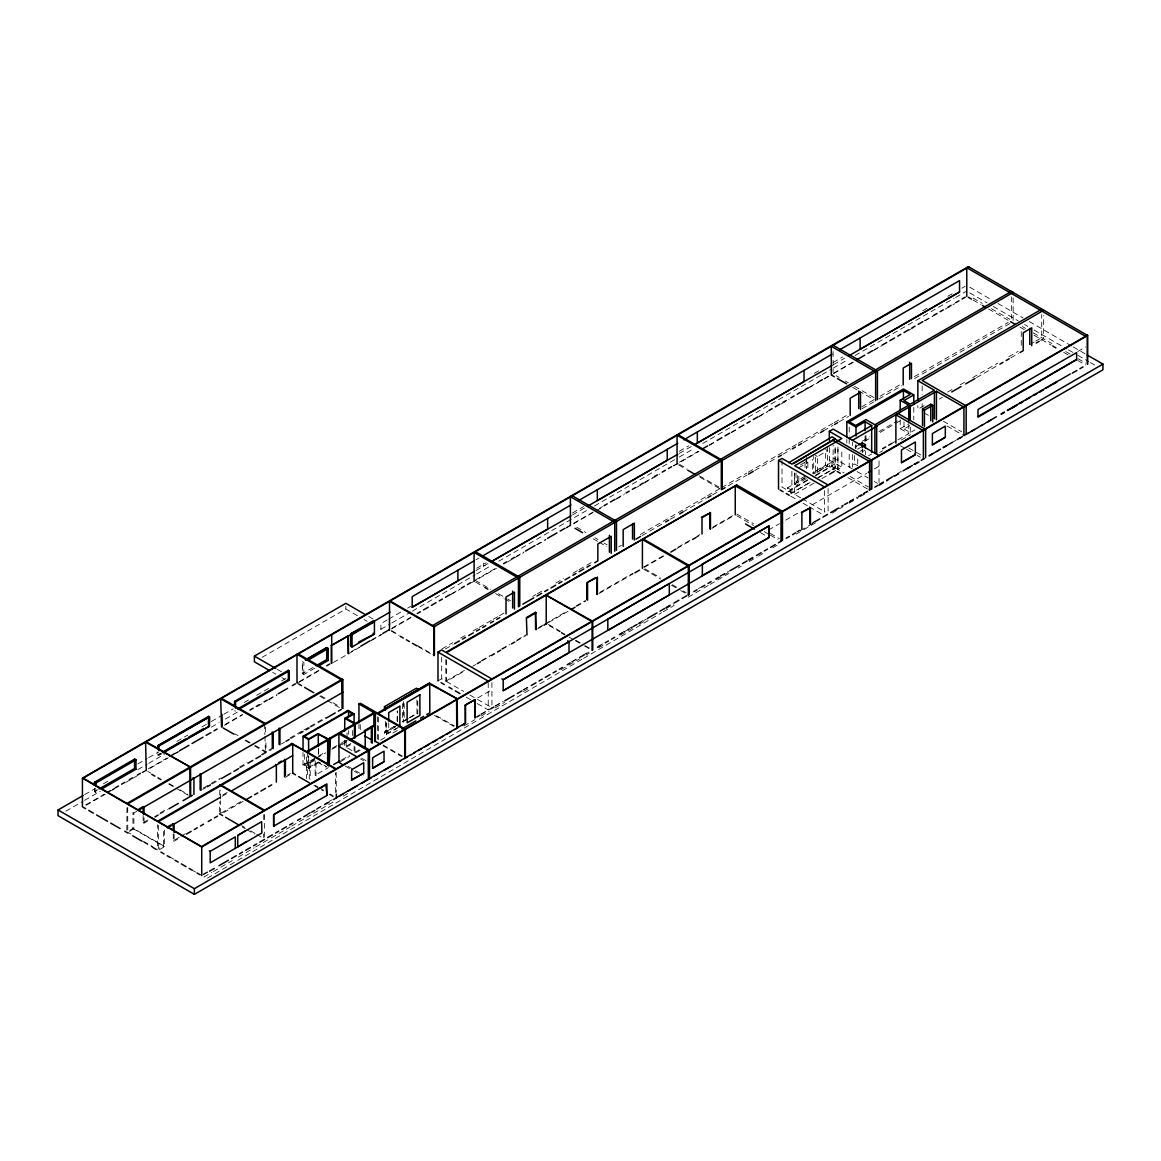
<?xml version="1.0" encoding="UTF-8"?>
<svg xmlns="http://www.w3.org/2000/svg" width="1161" height="1161" viewBox="0 0 1161 1161"><rect width="100%" height="100%" fill="white"/><g stroke="black" fill="none" stroke-linecap="round" stroke-linejoin="round"><path stroke-width="0.75" stroke-dasharray="5 3.75" d="M403.564 701.578L403.535 722.273L402.388 721.605L402.403 702.637M158.404 825.224L158.346 850.287L164.456 846.746L164.499 829.578L163.657 829.099L163.541 846.224M318.39 762.733L308.71 768.292L302.992 764.983L303.021 752.444M304.342 754.273L304.4 765.07L308.71 767.566L308.739 756.812M397.294 721.75L397.338 711.446M800.713 497.851L794.632 494.339L794.704 472.89M837.865 469.378L837.937 446.143L837.966 469.436L841.812 467.215L841.812 449.307M126.825 830.26L126.955 807.026M129.858 830.289L132.891 828.533L132.978 812.468L133.849 812.976L133.921 829.128M220.416 813.28L220.488 800.843M220.503 799.058L220.546 790.177M264.389 837.081L264.519 813.803M347.023 737.845L347.052 730.661M352.363 735.523L352.393 730.138M397.178 721.17L397.222 710.793M157.461 845.832L157.606 824.716M350.912 743.504L345.252 746.697L346.08 747.176L346.152 736.35M219.574 812.076L219.69 801.874M219.763 795.125L219.806 790.191M263.532 837.574L263.576 833.975M263.721 819.622L263.779 814.224M335.34 792.542L335.558 772.791M347.545 748.032L354.932 752.284L355.005 745.086M303.776 674.541L303.935 662.554L302.47 661.712L302.31 673.685L303.776 674.541L315.952 667.502M344.425 745.391L344.498 739.978M354.105 750.978L354.192 745.565M161.814 753.736L158.752 755.506L157.881 754.998L157.954 751.849M94.52 788.464L94.418 791.642L95.768 792.412L98.859 790.641M95.768 792.412L95.87 789.248M800.422 464.98L806.46 461.381M806.344 478.637L798.826 483.049L796.011 481.423L805.052 476.141M827.561 446.448L827.59 466.287L817.402 472.251L815.428 471.119L825.631 465.155L825.631 451.223M581.922 659.303L206.658 878.572L203.988 876.99L211.824 872.433M583.49 658.389L661.668 612.703M663.236 611.789L674.178 605.403M688.255 597.175L702.332 588.946M703.885 588.032L708.587 585.304M710.14 584.389L728.905 573.418M738.294 567.932L741.415 566.104M749.237 561.547L757.059 556.975M758.626 556.061L763.314 553.318M772.689 547.832L778.944 544.19M796.141 534.133L816.473 522.261M832.103 513.118L843.06 506.718M849.315 503.076L858.69 497.59M860.257 496.676L868.08 492.104M879.022 485.704L888.397 480.233M894.652 476.576L900.907 472.919M914.984 464.69L921.239 461.048M213.392 871.534L232.185 860.62M238.44 856.978L254.099 847.878M255.667 846.964L269.758 838.779M271.326 837.879L290.119 826.966M291.687 826.052L312.048 814.224M313.615 813.324L333.962 801.496M343.366 796.04L349.621 792.397M463.936 726.002L474.893 719.646M481.162 716.003L488.999 711.446M495.254 707.818L504.658 702.361M523.437 691.448L529.706 687.805M561.024 669.621L567.294 665.979M568.861 665.064L579.818 658.708M586.087 655.065L589.207 653.251M598.612 647.794L604.866 644.152M620.525 635.052L633.064 627.782M639.319 624.139L647.156 619.597M665.95 608.683L673.772 604.126M716.047 579.571L728.586 572.3M748.932 560.473L755.201 556.83M800.611 530.461L816.27 521.362M835.064 510.448L842.901 505.906M849.155 502.263L856.992 497.721M863.247 494.078L867.949 491.35M878.906 484.979L888.31 479.522M894.565 475.894L900.834 472.251M914.926 464.066L919.628 461.338M807.461 480.509L787.579 492.032L787.564 487.794L804.878 477.751M815.661 475.081L835.035 463.863L831.944 462.078L812.569 473.296L812.569 459.321M805.168 477.926L794.603 484.035L794.603 473.746M790.67 492.409L790.656 489.579L809.478 478.666M815.109 476.083L831.944 466.33L831.944 462.078M790.67 493.817L810.552 482.294M818.2 477.853L835.035 468.101L835.122 446.303L835.136 467.796L817.765 477.824M262.139 657.329L345.833 609.003L358.038 616.056M475.937 559.82L478.942 558.078M84.637 794.632L95.579 788.304M103.402 783.791L109.656 780.177M137.796 763.938L147.186 758.51M148.739 757.611L158.128 752.197M176.893 741.371L187.835 735.044M201.912 726.917L209.735 722.403M211.287 721.503L222.244 715.191M223.797 714.276L233.187 708.863M244.129 702.55L250.384 698.937M256.639 695.323L270.716 687.196M281.659 680.883L286.346 678.169M387.193 619.945L380.91 623.573L380.91 629.262L377.862 627.506M388.761 619.045L401.329 611.789M407.613 608.161L410.747 606.347M476.707 568.266L486.125 562.824M572.489 512.959L583.49 506.617M679.272 451.31L688.691 445.882M814.325 373.349L819.027 370.62M833.163 362.464L842.581 357.022M922.676 310.785L928.96 307.172M947.797 296.287L954.081 292.659M961.932 288.131L965.067 286.317M97.509 789.857L94.418 791.642L94.418 788.522M157.881 754.998L160.944 753.228L157.881 754.998L157.881 751.893M312.962 667.531L302.31 673.685L302.31 661.755M65.872 811.162L83.07 801.221M84.637 800.321L100.267 791.294M137.796 769.627L147.186 764.214M148.739 763.314L164.383 754.287M211.287 727.192L219.11 722.679M225.365 719.065L237.874 711.853M380.91 629.262L390.343 623.82M391.91 622.92L410.747 612.036M412.329 611.136L475.139 574.869M476.707 573.969L490.842 565.799M498.693 561.271L588.192 509.592M594.476 505.964L677.705 457.913M679.272 457.013L693.407 448.857M702.826 443.415L820.609 375.409M822.177 374.51L831.595 369.067M833.163 368.168L847.298 359.997M855.149 355.469L954.081 298.348M955.648 297.448L966.634 291.106M85.566 804.994L104.359 794.139M112.196 789.625L115.316 787.811M141.947 772.442L146.649 769.728M148.216 768.829L167.01 757.973M174.832 753.46L177.967 751.646M224.944 724.522L242.185 714.581M268.801 699.198L276.637 694.684M299.422 681.522L319.144 670.144M351.29 651.64L359.141 647.098M371.694 639.856L381.113 634.414M392.113 628.072L410.95 617.188M451.774 593.619L459.625 589.091M475.328 580.021L495.747 568.237M516.152 556.453L524.003 551.91M536.571 544.669L545.989 539.226M566.408 527.442L593.097 512.03M599.381 508.402L602.515 506.588M616.651 498.432L624.502 493.904M644.906 482.105L652.758 477.577M673.177 465.793L677.893 463.079M679.461 462.165L698.298 451.295M709.284 444.939L715.568 441.311M731.27 432.255L737.554 428.627M759.541 415.928L767.392 411.4M800.364 392.36L803.499 390.546M809.783 386.918L819.202 381.49M823.918 378.762L831.769 374.234M833.337 373.32L853.756 361.535M874.16 349.751L880.444 346.123M924.403 320.741L933.836 315.313M86.407 805.139L105.259 794.255M111.354 790.67L114.678 788.812M125.678 782.456L136.664 776.114M142.571 772.66L168.229 757.843M175.471 753.649L179.2 751.501M224.624 725.32L242.678 714.842M257.611 706.28L262.313 703.566M268.597 699.938L277.044 695.018M298.943 682.363L319.26 670.637M333.338 662.496L360.012 647.098M370.998 640.756L381.969 634.414M391.388 628.986L411.85 617.173M450.787 594.737L460.424 589.12M471.41 582.778L496.516 568.28M507.502 561.939L523.684 552.607M537.311 544.712L545.481 540.025M565.552 528.415L571.836 524.787M573.403 523.887L601.906 507.444M616.027 499.317L623.834 494.789M636.388 487.562L659.854 473.993M673.83 465.895L698.922 451.397M709.327 445.447L716.192 441.427M731.227 432.806L737.467 429.178M758.554 416.973L767.972 411.531M781.266 403.912L789.074 399.384M800.916 392.505L818.795 382.23M824.455 378.921L832.306 374.379M833.874 373.479L853.364 362.261M873.101 350.825L881.446 346.051M909.179 329.985L913.896 327.271M924.882 320.929L932.936 316.329M945.272 309.145L954.777 303.718M133.849 812.976L136.751 811.292M532.725 596.406L535.816 594.621M537.369 593.735L541.998 591.051M555.901 583.025L563.622 578.57M572.895 573.215L577.525 570.544M579.078 569.659L585.26 566.089M586.798 565.189L592.981 561.619M441.964 648.912L452.848 642.628M460.641 638.129L466.867 634.545M473.093 630.945L477.766 628.246M479.319 627.346L491.771 620.163M493.323 619.263L497.996 616.564M499.564 615.664L504.222 612.964M618.697 546.875L621.382 545.336M640.379 534.495L706.062 496.574M707.63 495.674L720.139 488.447M721.707 487.547L746.726 473.107M748.294 472.193L776.433 455.954M778.001 455.039L790.51 447.827M792.078 446.912L796.765 444.213M798.333 443.313L832.742 423.446M834.309 422.546L846.819 415.319M861.752 406.8L873.957 399.761M880.053 396.235L901.4 383.914M914.36 376.614L1008.227 322.424M143.166 815.544L143.166 822.699L147.839 820M160.32 812.802L166.56 809.202M203.291 788.029L209.56 784.401M211.128 783.501L220.546 778.059M239.369 767.203L247.206 762.675M261.327 754.519L272.298 748.177M254.448 745.913L265.419 752.197L266.174 751.762L265.796 739.383M289.931 738.062L302.339 730.908M303.892 730.008L308.55 727.323M310.089 726.423L325.617 717.469M129.335 831.378L133.921 828.736L163.541 845.832L157.432 849.359M445.302 649.057L453.08 644.558M143.166 822.699L144.037 823.207L150.262 819.608M159.623 814.195L167.416 809.696M202.594 789.436L205.729 787.622M211.999 783.994L219.85 779.466M240.24 767.697L246.509 764.069M262.197 755.013L271.601 749.585M281.47 743.954L284.532 742.184M290.685 738.628L298.362 734.202M310.655 727.105L324.47 719.123M642.164 535.54L664.063 522.9M670.318 519.286L676.573 515.673M682.828 512.059L706.28 498.519M712.535 494.905L718.804 491.292M728.179 485.878L746.944 475.038M754.766 470.524L776.665 457.884M782.92 454.27L790.743 449.757M803.252 442.53L818.882 433.503M823.584 430.789L832.959 425.376M839.214 421.762L848.604 416.349M862.013 408.716L877.266 399.906M878.79 399.036L901.676 385.815M914.592 378.544L1010.012 323.455M222.796 794.951L227.454 792.266M222.143 796.315L228.34 792.731M817.402 472.251L817.402 456.505L827.59 450.613L825.631 449.481M798.826 467.752L807.853 462.528L805.052 460.917M437.987 680.897L441.688 678.75L445.809 681.13L464.4 670.39M481.452 660.551L490.74 655.181M501.596 648.926L509.331 644.457M517.08 639.972L526.383 634.617M538.631 627.579L543.319 624.879M544.872 623.979L566.684 611.383M576.03 605.984L585.391 600.585M599.889 592.313L632.687 573.374M643.615 567.061L663.932 555.335M677.98 547.223L690.476 540.01M696.731 536.411L699.851 534.597M712.956 527.05L733.026 515.455M862.159 441.296L869.821 436.87M879.008 431.573L897.395 420.95M924.127 405.639L917.858 409.252L917.858 405.682M947.637 392.07L953.907 388.442M960.162 384.828L966.431 381.2M972.7 377.586L997.778 363.117M1008.749 356.775L1018.139 351.348M1029.792 344.512L1034.262 341.929M1035.743 341.073L1041.707 337.633L1041.707 314.544M446.419 659.898L446.419 681.478L465.01 670.753M472.759 666.269L475.865 664.484M482.062 660.914L489.811 656.429M502.205 649.275L509.955 644.805M516.152 641.22L525.44 635.865M537.688 628.827L542.361 626.127M548.587 622.528L568.846 610.831M576.64 606.332L585.986 600.948M598.931 593.561L633.296 573.723M644.224 567.41L664.948 555.437M677.023 548.471L691.201 540.286M695.831 537.601L698.922 535.816M712.012 528.299L733.636 515.803M864.713 441.296L869.357 438.611M880.198 432.356L894.13 424.316M895.668 423.417L901.865 419.847M173.265 833.845L173.265 840.709L179.462 837.139M181.014 836.239L185.658 833.554M221.287 812.99L241.43 801.351M859.198 444.634L854.583 447.29L857.732 449.118L860.809 447.333M287.478 775.142L290.395 773.458M309.276 762.487L310.147 762.995L310.263 779.278L309.29 778.697L309.276 762.487L315.139 759.105M939.264 399.137L942.384 397.352M976.59 377.601L998.344 365.033M1010.796 357.849L1018.56 353.365M1040.677 340.478L1043.652 338.765L1043.652 315.661M173.265 840.709L174.106 841.203L180.303 837.618M223.681 812.584L243.825 800.945M285.388 777.319L289.786 774.793M310.147 762.995L314.544 760.455M341.653 744.796L347.937 741.168M308.71 767.566L318.491 761.95L326.938 766.826M860.04 451.397L862.971 449.699M900.21 419.789L900.21 428.67L908.802 423.707M862.057 451.919L865.09 450.178M782.021 460.206L782.021 487.069L791.889 492.772L810.16 482.221M903.998 421.878L903.998 428.99L909.6 425.768M794.632 494.339L814.412 482.918M822.032 478.521L828.112 475.009M398.31 727.352L384.552 735.305L384.538 731.909L394.348 726.249M402.388 721.605L408.091 718.311M409.514 717.483L416.654 713.362L417.815 714.03L417.728 700.083M386.192 723.042L386.221 731.575L397.28 725.19M408.44 718.644L404.188 721.097L404.144 702.303M409.862 717.817L415.536 714.537M395.422 726.859L385.612 732.518L385.583 720.488M315.139 760.905L315.139 775.258L328.345 767.639M341.552 760.02L349.374 755.492M354.932 752.284L359.634 749.571M857.732 465.75L854.583 463.936L849.199 467.041L849.199 452.79M868.544 455.78L871.679 453.98M386.221 731.575L388.775 733.041L397.077 728.252M903.998 428.99L910.268 432.603L914.853 429.947M340.173 761.819L349.563 756.392M355.817 752.778L360.505 750.079M891.822 443.4L896.452 440.73M897.99 439.845L908.773 433.619L908.773 424.737M380.634 740.079L386.744 736.553L386.7 722.839M392.853 733.026L398.978 729.485M879.632 452.514L882.578 450.802M901.197 440.063L910.5 434.693M477.781 697.892L491.93 689.721M768.567 529.996L779.466 523.713M785.692 520.113L799.697 512.03M812.149 504.832L866.701 473.34M874.422 468.884L879.037 466.229M1077.785 351.478L1085.608 346.95M203.03 874.291L207.688 871.606M307.534 813.963L310.611 812.178M316.779 808.622L327.576 802.382M329.114 801.496L332.191 799.711M480.756 714.204L491.93 707.76M495.065 705.946L502.873 701.433M523.205 689.707L529.46 686.093M571.676 661.712L581.051 656.299M582.619 655.399L588.874 651.785M598.249 646.372L602.951 643.658M620.148 633.732L632.658 626.519M638.913 622.906L645.153 619.292M665.485 607.551L673.307 603.038M698.327 588.598L701.447 586.798M720.212 575.958L728.034 571.444M748.352 559.718L754.606 556.104M796.823 531.723L799.958 529.924M812.976 522.406L815.878 520.723M834.193 510.158L843.321 504.89M849.417 501.363L857.021 496.981M863.116 493.454L867.673 490.827M879.037 484.268L888.426 478.84M889.994 477.94L900.951 471.613M913.46 464.385L919.73 460.772M203.291 874.77L208.008 872.042M306.939 814.935L310.074 813.121M316.358 809.493L325.777 804.051M481.409 714.276L489.202 709.763M495.442 706.164L503.235 701.665M523.495 689.968L529.735 686.369M571.836 662.06L581.182 656.662M585.855 653.962L588.975 652.163M624.081 631.903L633.471 626.476M636.605 624.662L646.009 619.234M666.37 607.479L672.64 603.865M720.517 576.219L728.339 571.705M748.685 559.95L754.94 556.337M797.201 531.956L800.335 530.142M812.003 523.408L815.109 521.608M833.787 510.825L843.118 505.441M849.344 501.842L857.123 497.343M863.349 493.759L868.022 491.059M879.53 484.413L888.905 479M893.607 476.286L901.415 471.772M913.925 464.56L920.18 460.946M952.992 441.993L956.127 440.193M475.937 570.515L488.142 563.477L483.44 566.191L483.44 560.836M572.489 514.904L584.912 507.749M679.287 453.414L691.317 446.477M833.627 364.539L844.526 358.256M302.992 764.983L316.938 757.001M318.491 756.116L324.688 752.56M332.438 748.119L340.188 743.693M341.726 742.793L346.384 740.137M304.4 765.07L315.095 758.946M316.619 758.075L325.791 752.821M331.901 749.324L336.487 746.697M338.011 745.826L347.183 740.573M346.08 747.176L350.782 744.52M436.521 715.786L454.459 725.959M434.316 715.336L453.762 726.351M234.827 733.81L237.961 735.61M245.798 740.094L253.635 744.578M255.202 745.478L266.174 751.762M245.044 740.529L252.88 745.014M147.795 771.397L150.857 773.153M169.23 783.675L173.831 786.302M179.955 789.814L187.603 794.197M168.65 784.009L190.085 796.286M384.538 731.909L386.729 733.157M969.769 287.217L991.712 299.886M997.981 303.5L1023.044 317.969M1029.314 321.582L1071.618 346.007M1073.185 346.921L1085.709 354.149M969.769 292.906L987.01 302.861M993.279 306.475L1018.342 320.944M1024.612 324.572L1027.746 326.372M1034.016 330L1066.915 348.997M1068.483 349.896L1076.32 354.424M1077.887 355.324L1088.844 361.651M1090.411 362.566L1095.113 365.28M973.049 298.072L982.235 303.384M991.436 308.695L1009.823 319.304M1022.406 326.575L1025.497 328.36M1033.217 332.815L1051.764 343.525M1065.667 351.551L1070.297 354.221M1078.018 358.676L1085.738 363.146M973.034 300.002L980.842 304.516M988.664 309.029L1008.996 320.755M1019.938 327.083L1024.626 329.797M1034.016 335.21L1051.213 345.136M1063.723 352.363L1068.41 355.063M1077.8 360.49L1085.608 365.004M943.414 421.283L961.627 431.79M947.129 426.014L963.935 435.723M925.375 413.592L928.379 415.319M836.152 375.743L839.214 377.514M845.324 381.04L848.386 382.811M854.496 386.337L874.364 397.802M852.711 387.368L857.297 390.009M858.835 390.894L874.117 399.718M900.21 428.67L908.773 433.619M908.802 448.015L921.036 455.083M900.472 445.78L905.043 448.422M906.581 449.307L915.753 454.604M917.277 455.475L920.339 457.245M852.348 468.855L833.177 457.782L829.331 460.003L841.812 467.215M857.05 471.569L868.051 477.926M874.32 481.539L877.469 483.353M815.428 455.373L817.402 456.505M835.136 467.796L844.032 472.933M850.099 476.445L868.312 486.952M831.944 466.33L835.035 468.101M835.731 470.611L832.988 469.044L833.177 445.243M847.893 477.65L867.673 489.071M825.631 465.155L827.59 466.287M794.327 483.876L797.404 485.661L797.404 475.371M787.564 487.794L790.656 489.579M802.236 498.737L825.065 511.914M790.801 496.182L796.954 499.723M803.093 503.279L807.708 505.935M809.232 506.82L823.062 514.802M679.577 464.385L687.196 468.783M699.386 475.836L719.21 487.272M678.619 464.937L686.253 469.334M699.967 477.258L719.776 488.694M736.727 514.033L753.504 523.713M770.28 533.407L779.437 538.689M736.785 515.76L753.562 525.454M764.228 531.622L768.814 534.263M770.338 535.134L777.957 539.546M760.382 532.551L766.318 535.99M576.727 527.268L585.841 532.536M594.954 537.79L597.988 539.546M604.054 543.058L607.101 544.814M593.213 538.806L597.755 541.432M599.279 542.303L606.869 546.686M644.848 568.803L660.145 577.641M672.393 584.709L676.979 587.35M683.103 590.891L686.166 592.661M643.934 569.325L660.769 579.049M671.479 585.231L679.127 589.643M680.665 590.528L685.251 593.184M475.444 580.5L490.726 589.309M498.359 593.721L506.007 598.133M507.531 599.018L510.579 600.774M475.662 582.14L483.295 586.552M495.515 593.605L503.148 598.017M504.672 598.902L510.782 602.428M548.384 624.429L560.618 631.497M575.914 640.321L583.562 644.732M585.1 645.618L589.686 648.273M549.269 625.677L559.979 631.86M569.151 637.171L573.737 639.813M575.275 640.698L582.924 645.11M584.447 645.995L589.033 648.651M368.705 616.52L373.291 619.161M391.634 630.641L399.224 635.023M417.438 645.545L432.618 654.311M391.068 630.974L398.702 635.386M418.57 646.851L430.789 653.904M364.133 619.582L367.181 621.338M446.419 681.478L463.689 691.448M469.958 695.076L490.363 706.846M466.243 697.21L470.96 699.923M477.229 703.551L488.23 709.893L488.23 681.115M277.276 669.316L281.847 671.958M320.741 695.671L326.821 699.198M332.902 702.71L338.997 706.222M319.826 696.208L325.907 699.72M327.431 700.591L339.607 707.63M272.69 672.364L275.752 674.135M281.847 677.647L284.895 679.417M383.028 744.985L402.403 756.174M383.086 745.797L401.619 756.493M361.695 758.191L366.339 760.861M360.476 758.902L363.567 760.673M347.894 766.275L354.076 769.845M355.614 770.73L363.335 775.185M345.209 766.042L352.929 770.498M354.468 771.383L357.559 773.168M234.624 710.692L235.552 711.229M317.766 762.371L326.081 767.16M315.139 775.258L316.01 775.766L316.01 759.613M132.891 828.533L164.456 846.746M127.812 832.263L130.932 834.062M143.398 841.261L152.759 846.659M170.667 857.398L173.758 859.169M143.645 842.146L153.063 847.588M192.305 870.242L195.44 872.056M315.037 785.228L318.041 786.984M319.536 787.855L324.05 790.481M330.058 793.979L333.062 795.735M313.891 785.489L323.063 790.83M329.173 794.385L333.744 797.041M241.633 825.631L244.666 827.401M250.732 830.928L255.275 833.583M256.799 834.454L261.341 837.11M242.301 827.009L245.319 828.78M246.843 829.665L254.419 834.077M265.434 726.989L265.579 732.301M264.563 723.884L264.882 734.507M264.94 736.277L265.419 752.197M378.355 717.208L378.544 740.602M307.317 752.067L307.491 777.26M336.197 772.457L336.313 792.237M388.732 722.81L388.775 733.041M348.663 730.69L348.677 734.289M318.332 748.337L318.361 755.535M308.652 755.695L308.71 768.292M127.695 807.446L127.797 830.478M416.915 699.952L416.959 713.725M377.514 716.729L377.572 740.05M791.889 471.264L791.889 492.772M318.491 749.425L318.491 756.58M306.533 756.972L306.548 778.494M1021.274 331.596L1021.274 347.749M1013.147 297.927L1013.147 321.22M1011.362 296.897L1011.362 318.404M922.168 385.829L922.168 394.74M922.168 403.665L922.168 407.235M913.794 407.351L913.794 419.789M910.268 427.277L910.268 432.603M879.037 460.917L879.037 482.468M865.917 435.564L865.917 440.89M865.409 451.295L865.409 454.604M865.09 435.955L865.09 441.282M862.26 449.481L862.26 452.79M857.732 459.088L857.732 464.081M855.991 444.765L855.991 448.32M855.628 445.055L855.628 448.61M854.583 455.62L854.583 463.936M852.348 442.138L852.348 445.693M852.348 454.604L852.348 467.07M849.228 427.146L849.228 436.028M849.199 438.539L849.199 443.879M846.833 439.482L846.833 443.038M833.09 351.58L833.09 372.202M829.534 447.58L829.534 467.041L827.561 465.909L813.701 473.949L813.701 456.491M828.098 488.549L828.098 511.87M824.6 490.581L824.6 512.088M815.428 457.129L815.428 471.119M807.853 462.528L807.853 470.989M806.677 457.956L806.677 468.376M806.387 457.797L806.387 468.202M805.052 462.6L805.052 469.378M798.826 476.242L798.826 483.049M796.011 472.919L796.011 481.423M491.93 682.552L491.93 705.946M445.809 659.55L445.809 681.13M441.688 657.17L441.688 678.75M360.287 724.696L360.287 731.851M358.952 723.68L358.952 730.835M345.833 606.158L345.833 609.003M174.106 834.338L174.106 841.203M144.037 817.837L144.037 823.207"/><path stroke-width="1.5" d="M350.651 646.169L350.68 633.833L373.044 620.917L374.422 621.715L374.422 634.051L352.044 646.967L350.651 646.169L350.651 633.848L374.422 621.715L352.059 634.632L352.044 646.967M235.552 708.108L235.567 701.883L289.278 670.869L289.278 680.215L238.615 709.458M292.703 773.095L292.732 744.099L291.948 743.65L157.635 821.19L127.681 803.905L342.858 679.678L342.901 708.486M303.021 750.645L303.065 736.321L348.024 710.561M327.634 764.475L327.692 739.383L317.838 733.694L308.797 738.875L304.255 736.248L348.561 710.866L348.59 716.279M399.834 726.655L399.921 706.048L388.688 712.593L388.732 721.112M220.59 784.836L264.548 810.218M342.045 691.767L342.103 679.243L126.97 803.456L83.171 778.16L968.767 266.943M404.623 697.558L429.468 683.118M354.047 724.711L354.12 713.899L348.068 710.401L347.154 710.924L352.465 713.986L344.832 718.311L344.643 730.937M101.95 788.856L135.91 769.25L135.997 759.86L134.647 759.076L94.418 782.296L94.418 785.402M371.302 742.663L371.433 726.583L372.304 727.105L372.173 743.185M404.71 758.278L404.71 729.616L375.366 712.68L374.698 741.719L374.698 713.072L358.952 703.972L358.952 721.881M219.864 785.257L220.59 784.618M318.999 665.746L328.128 660.478L328.258 648.477L326.792 647.62L326.662 659.622L316.01 665.775M355.077 737.888L355.222 723.492L345.543 717.904M354.294 738.338L354.511 723.898L344.832 718.311M158.027 748.685L158.099 745.536L208.603 716.381L209.473 716.874L209.473 726.22L162.555 752.401M158.854 750.775L158.955 746.044L209.473 716.874L209.241 726.351L163.338 752.85M208.414 724.275L208.603 716.381M94.621 785.3L94.709 782.137L96.058 782.906L135.997 759.86M95.971 786.084L96.058 782.906M329.1 765.52L330.479 737.772M329.84 738.149L328.432 765.897L328.345 739.006L317.838 733.694M246.466 841.536L237.729 846.949L237.729 835.47L245.406 830.725M788.754 462.702L831.973 436.855L835.064 438.64L793.398 463.573M1076.639 359.518L978.012 417.176L978.012 409.514L1076.639 352.581L1076.639 359.518L978.012 416.451M932.37 444.823L945.315 437.262L945.315 426.131L932.37 433.59L932.37 444.823L945.315 437.262M1011.928 408.048L1016.615 405.305M1019.75 403.491L1022.87 401.662L1019.808 403.433M1025.932 399.863L1030.518 397.193M1036.642 393.608L1033.58 395.393L1036.758 393.637M1039.705 391.823L1042.767 390.038M1045.829 388.238L1056.539 381.984M1059.601 380.198L1070.311 373.944M907.104 468.609L910.224 466.795M921.195 460.424L924.316 458.61M929.018 455.881L932.152 454.067M935.287 452.239L938.422 450.424M943.109 447.696L946.244 445.882M949.379 444.053L952.513 442.239M957.201 439.511L960.336 437.682M965.038 434.954L968.172 433.14M971.307 431.326L974.427 429.497M979.129 426.769L982.264 424.955M985.399 423.141L996.356 416.77M1001.058 414.042L1004.178 412.228M1007.313 410.399L1058.992 380.387M305.503 659.941L326.792 647.62L326.792 659.55L328.128 660.478M308.492 659.912L328.258 648.477M701.984 575.696L769.003 537.528L768.916 525.933L503.206 679.707L503.206 690.708L569.006 652.714L569.006 641.627L567.627 640.828M269.642 670.608L254.39 661.799L254.39 656.11L345.833 603.314L365.657 614.764M85.566 808.622L82.431 806.808L82.431 778.131L968.376 266.638L1087.668 335.5L1087.668 364.249M570.399 525.628L570.399 496.719L572.141 495.718L616.476 521.304L616.476 550.227M966.779 296.389L966.779 267.712L968.448 266.754M474.428 560.676L412.17 596.623L412.17 607.232L474.428 571.372M483.44 555.48L570.936 504.962M578.7 500.478L677.792 443.27M683.8 439.801L832.06 354.207M839.853 349.708L959.537 280.614L959.537 292.035L849.199 355.571M305.372 659.999L326.792 647.62M289.278 670.869L288.349 670.332L234.638 701.346L234.624 706.019L234.638 701.346L235.567 701.883M331.277 663.134L331.277 645.516L348.14 635.778L348.576 653.701M356.166 631.657L331.277 645.516M359.199 629.901L362.217 628.159M365.251 626.403L368.284 624.647M371.317 622.906L390.067 612.079M1087.276 355.063L1102.95 364.104L1102.95 369.793L194.366 894.362L58.05 815.675L58.05 809.972L83.07 795.532M412.17 607.232L457.913 580.819L457.913 570.211M667.256 460.235L597.335 500.594L597.335 489.724M959.537 291.89L860.112 349.287L860.112 338.011M99.062 788.958L134.647 768.422L134.647 759.076L134.647 768.422L135.91 769.25M162.467 752.343L185.426 739.093M188.488 737.337L203.785 728.498M237.7 708.921L288.349 679.678L289.278 680.215M107.494 792.339L110.629 790.525M115.316 787.811L118.451 786.012M121.586 784.197L124.72 782.383M129.422 779.684L132.543 777.87M137.245 775.156L140.379 773.342M170.13 756.174L174.832 753.46M179.534 750.746L188.924 745.318M192.058 743.504L203.03 737.177M206.15 735.377L210.852 732.664M213.987 730.85L217.122 729.035M250.007 710.053L253.142 708.239M256.276 706.439L259.411 704.625M264.098 701.912L267.233 700.112M278.205 693.785L287.594 688.357M292.296 685.643L295.431 683.829M297.898 682.407L296.998 683.031L296.998 654.209L341.131 679.693L342.045 679.156L342.045 707.978M326.734 665.761L329.768 664.005M360.708 646.198L370.127 640.756M382.695 633.5L388.964 629.886M417.234 613.559L420.369 611.745M423.518 609.931L428.22 607.218M431.37 605.403L436.072 602.69M439.221 600.876L442.356 599.061M445.505 597.247L450.207 594.519M461.193 588.177L464.342 586.363M467.477 584.549L470.626 582.735M503.598 563.695L506.733 561.895M511.45 559.167L514.584 557.353M525.585 551.011L535.003 545.568M547.557 538.312L556.975 532.884M560.124 531.07L564.827 528.342M604.083 505.688L607.232 503.874M610.367 502.06L615.083 499.332M626.069 492.99L629.204 491.176M632.353 489.361L635.488 487.547M640.204 484.834L643.339 483.02M654.34 476.678L657.474 474.864M662.191 472.135L665.326 470.321M668.46 468.507L671.609 466.707M703.015 448.567L707.717 445.853M717.135 440.411L721.852 437.697M724.986 435.883L729.703 433.155M739.122 427.712L743.838 424.999M746.973 423.185L750.122 421.37M753.257 419.556L757.973 416.843M768.959 410.501L772.094 408.687M775.243 406.872L779.945 404.144M783.095 402.33L786.229 400.516M790.946 397.802L794.08 395.988M797.215 394.174L800.364 392.36M805.066 389.646L808.216 387.832M819.202 381.49L822.351 379.676M856.891 359.721L864.742 355.193M867.877 353.379L872.593 350.666M882.012 345.223L886.728 342.51M889.863 340.695L894.58 337.967M897.714 336.153L900.849 334.339M903.998 332.525L908.7 329.811M911.849 327.997L914.984 326.183M918.133 324.369L922.835 321.655M933.836 315.313L936.971 313.499M940.105 311.685L943.254 309.871M947.957 307.143L951.106 305.343M955.808 302.615L958.957 300.801M962.092 298.987L965.226 297.172M146.271 770.527L145.589 742.126L190.564 767.218L190.665 795.953M432.618 625.561L1011.362 291.426L1013.147 292.557M721.315 460.757L722.258 460.206L722.258 489.028L721.315 489.579L721.315 460.757L677.081 435.215L677.081 464.052M389.501 630.075L389.501 601.325L433.837 626.911L1013.147 292.456M138.798 809.115L143.166 806.59L144.037 807.098L144.037 814.253M138.217 810.451L342.901 692.275M437.987 680.897L437.987 652.105L441.688 649.971L445.809 652.351L736.713 485.095M454.648 643.658L459.306 640.959M462.426 639.16L465.546 637.374M468.652 635.575L473.325 632.876M476.431 631.076L479.551 629.277M482.657 627.477L485.777 625.677M490.45 622.993L493.556 621.193M496.676 619.394L499.781 617.594M522.871 604.17L533.813 597.842M536.933 596.043L541.621 593.344M544.741 591.529L547.861 589.73M550.996 587.93L555.684 585.217M558.804 583.417L561.924 581.617M565.044 579.818L569.732 577.104M572.866 575.305L575.987 573.505M579.107 571.691L583.794 568.992M586.915 567.192L590.049 565.378M594.737 562.679L597.857 560.879L597.857 544.001L611.194 536.295L611.194 553.275M154.95 816.909L158.07 815.095M168.984 808.796L178.344 803.397M183.017 800.698L192.378 795.285M207.297 786.708L210.431 784.909M221.417 778.567L230.821 773.124M233.956 771.325L238.658 768.597M248.077 763.169L252.779 760.455M255.913 758.641L260.63 755.927M286.07 741.298L289.147 739.513M299.901 733.317L302.977 731.532M306.04 729.761L309.116 727.991M326.009 718.238L335.224 712.912M338.301 711.142L341.378 709.371M635.909 539.139L640.596 536.44M665.63 521.986L668.751 520.186M679.693 513.859L682.828 512.059M707.847 497.605L710.982 495.805M721.924 489.478L725.059 487.678M748.511 474.138L753.199 471.424M778.233 456.984L781.353 455.17M792.295 448.857L795.43 447.043M798.565 445.243L801.685 443.429M820.45 432.603L823.584 430.789M834.527 424.476L837.662 422.662M778.523 489.086L778.523 460.424L782.021 458.406L791.875 464.095L835.136 439.134L871.722 460.264L871.722 488.926L869.197 489.942M829.331 440.309L829.331 431.341L833.177 429.12L879.037 455.605M546.207 595.187L592.749 621.295L592.749 649.986L592.095 650.407L592.095 621.672L546.207 595.187L546.207 623.921M846.833 437.697L846.833 421.719L903.519 388.993L913.794 394.914L913.794 403.796M917.858 400.327L917.858 380.706L1041.707 309.203M358.952 703.972L360.287 703.203L377.514 713.144L429.497 683.132L457.216 698.864L457.449 727.642M900.21 410.907L900.21 400.255L910.224 394.464L903.418 390.531L849.228 421.806L855.628 425.506L865.917 419.571L877.121 426.043L852.348 440.353M1043.652 310.335L922.168 380.474L966.17 405.886L966.17 434.432M292.732 744.099L158.418 821.64L201.579 846.572L1087.218 335.326M846.833 421.719L855.991 427.001L865.09 421.748L871.679 425.55L871.679 452.195M536.121 629.726L535.526 612.326L526.383 617.594L526.992 634.965M588.351 581.821L595.361 577.772M526.992 617.942L536.121 612.674M586.944 599.686L586.944 582.633L597.364 577.322L597.364 594.461M701.404 517.298L710.459 512.77L710.459 529.184M913.794 394.914L903.998 400.56L910.268 404.188L934.387 390.256L917.858 380.706M710.459 512.77L702.013 517.646L702.013 534.031M167.939 826.617L170.798 824.978M174.106 832.626L174.106 824.034L172.234 824.15L173.076 824.629M278.524 762.777L281.528 761.035M167.358 827.938L220.59 797.201M231.431 790.946L292.703 755.564M336.182 768.858L307.317 752.067L374.742 713.13L373.958 712.665L306.533 751.602L291.309 743.403L335.602 769.192M384.48 706.672L416.509 688.183L418.7 689.431L386.671 707.934L384.48 706.672L384.48 709.545L385.554 710.155M849.199 438.539L871.679 425.55M342.118 764.257L339.027 762.472L338.852 733.752L340.086 733.055L369.416 749.991L369.517 778.755M874.886 424.752L908.773 405.189L908.773 421.182M966.17 405.886L963.935 407.177L936.434 391.286L876.671 425.797L876.671 454.212M430.31 683.611L378.326 713.609L405.378 729.239L405.378 757.886M895.886 443.125L895.886 414.782L898.106 413.505L925.622 429.381L925.622 457.724M477.403 663.584L480.509 661.799M491.35 655.544L494.455 653.745M497.547 651.96L500.652 650.175M511.493 643.905L514.599 642.12M543.914 625.228L547.034 623.428M571.967 609.032L575.087 607.232M634.849 572.823L639.537 570.124M670.782 552.085L675.76 549.197M692.638 539.459L695.831 537.601M859.198 444.634L862.26 442.863L865.409 444.678L865.409 447.986M951.701 391.954L961.032 386.569M965.705 383.885L975.022 378.501M999.911 364.133L1003.017 362.334M1006.123 360.549L1009.228 358.749M1020.113 352.465L1023.233 350.666L1023.233 332.728L1031.737 327.808L1031.737 345.644M1036.207 343.061L1039.182 341.334M186.5 834.048L191.144 831.363M194.25 829.578L197.341 827.778M200.447 825.993L203.538 824.208M208.196 821.524L211.287 819.739M214.393 817.939L217.484 816.154M246.93 799.16L251.574 796.475M254.665 794.69L257.771 792.905M260.862 791.105L265.521 788.421M268.612 786.636L271.718 784.851M922.516 425.536L922.516 409.006L930.788 404.231L932.718 405.334L932.718 421.98M340.086 745.71L338.852 746.421L357.385 757.117M349.505 740.268L374.829 725.64M922.516 409.006L924.432 410.109L932.718 405.334M862.347 446.448L865.409 444.678M829.636 474.138L834.208 471.497M333.715 764.533L339.984 760.919M882.592 448.741L885.669 446.956M888.745 445.185L891.822 443.4M401.866 728.948L415.856 720.865M420.514 718.18L423.62 716.381M426.726 714.595L429.831 712.796L429.701 683.96L457.216 698.864M82.431 778.131L201.724 846.993L1087.668 335.5M832.988 440.382L869.574 461.498L871.722 460.264M895.886 414.782L923.387 430.673L925.622 429.381M701.984 564.231L769.003 525.977L769.003 537.528L503.206 690.621M569.006 641.714L503.206 679.707L501.828 678.909M209.357 850.897L210.185 851.376L235.306 836.878L235.306 848.343M237.729 835.47L261.617 821.683L261.864 833.003L210.185 862.841L210.185 851.376M414.013 752.792L465.271 723.201L465.169 705.162L474.791 699.604L475.168 717.875M868.254 472.454L871.345 470.669M465.169 705.162L475.168 699.822M810.436 507.792L801.511 512.509L810.436 507.792L810.436 524.308M363.712 773.255L351.623 780.236L351.623 769.728L363.712 762.748L363.712 773.255L351.623 779.757M901.473 462.659L915.361 454.648L915.361 441.993L901.473 450.004L901.473 462.644L915.361 454.648M384.03 761.703L372.608 768.292L372.608 757.77L384.03 751.167L384.03 761.703L372.608 768.132M273.662 826.197L326.909 795.459L326.909 783.878L273.662 814.63L273.662 826.197L273.662 814.63L325.907 784.851L326.909 795.459M390.706 766.245L336.342 797.636L336.327 794.037M393.811 764.46L396.917 762.661M400.037 760.861L410.907 754.592M209.575 871.142L214.292 868.428M218.994 865.7L228.412 860.257M231.561 858.443L236.278 855.73M239.413 853.915L242.547 852.101M245.697 850.287L250.399 847.574M253.548 845.759L256.683 843.945M259.832 842.131L264.534 839.403M267.683 837.589L272.385 834.875M275.534 833.061L278.669 831.247M281.818 829.433L286.52 826.719M289.669 824.905L292.804 823.091M297.521 820.363L300.655 818.563M303.79 816.749L306.939 814.935M311.656 812.207L314.791 810.393M325.777 804.051L328.926 802.236M333.628 799.523L336.777 797.709M339.912 795.895L343.061 794.08M347.763 791.352L357.196 785.91M361.898 783.196L371.317 777.754M374.466 775.94L379.168 773.226M383.885 770.498L393.303 765.07M396.452 763.256L401.155 760.528M404.304 758.713L407.438 756.899M410.588 755.085L415.29 752.372M418.439 750.557L421.574 748.743M424.708 746.929L429.425 744.216M432.574 742.401L437.276 739.673M440.425 737.859L443.56 736.045M446.695 734.231L451.411 731.517M454.546 729.703L457.695 727.889M462.397 725.175L465.546 723.361L465.546 705.38M476.736 716.976L479.841 715.176M490.755 708.863L493.875 707.064M504.788 700.765L514.149 695.366M517.269 693.567L521.942 690.868M531.288 685.469L535.976 682.77M539.096 680.97L542.202 679.17M545.322 677.371L550.009 674.672M553.115 672.872L556.235 671.073M559.355 669.258L562.475 667.459M567.149 664.76L570.269 662.96M581.182 656.662L584.302 654.862M597.436 647.272L600.571 645.472M605.273 642.759L608.408 640.945M611.542 639.13L614.677 637.331M619.379 634.617L622.514 632.803M633.471 626.476L636.605 624.662M647.577 618.334L656.981 612.906M660.101 611.092L664.803 608.379M674.207 602.951L678.909 600.237M682.044 598.437L686.746 595.724M688.313 594.809L689.213 594.287L689.213 565.494L643.325 538.994M693.915 591.588L697.05 589.773M701.737 587.06L704.872 585.26M707.992 583.446L711.127 581.646M715.829 578.933L718.949 577.119M729.906 570.806L739.296 565.378M742.43 563.578L747.118 560.865M756.508 555.437L761.21 552.723M764.33 550.924L767.465 549.109M770.599 547.31L775.287 544.596M778.421 542.797L781.556 540.982M786.244 538.269L789.378 536.469M792.499 534.655L795.633 532.855M816.662 520.708L819.782 518.909M822.888 517.109L827.561 514.425M830.666 512.625L833.787 510.825M844.686 504.542L847.791 502.742M858.69 496.444L861.796 494.659M874.843 487.127L877.977 485.313M888.905 479L892.04 477.2M902.982 470.873L912.357 465.459M929.555 455.533L934.242 452.834M937.362 451.019L940.497 449.22M943.617 447.42L948.305 444.707M959.247 438.394L962.382 436.58M967.708 433.503L978.433 427.321M981.495 425.55L984.557 423.78M987.634 422.009L990.696 420.238M1001.421 414.042L1004.483 412.271M1007.545 410.501L1016.746 405.189M1039.835 391.867L1042.926 390.081M1053.724 383.841L1056.815 382.056M1072.242 373.16L1076.871 370.49M1079.948 368.705L1083.039 366.92M689.213 594.417L688.313 594.954L688.313 566.017L642.41 539.517L642.41 568.455M58.05 809.972L194.366 888.673L1102.95 364.104M570.936 515.803L491.263 561.677L547.629 529.126L547.629 518.416M588.017 505.964L677.792 454.27M694.336 444.75L832.06 365.439M303.065 736.321L308.579 739.499L318.274 733.941L318.317 746.538M346.268 718.325L354.12 713.899M209.473 716.874L157.881 745.652L157.881 748.772M358.575 642.135L374.422 634.051L373.044 633.253M221.446 698.327L265.318 723.463L264.563 723.884L220.692 698.762L221.548 727.062M223.115 727.962L234.087 734.245M146.17 741.792L190.564 767.218M151.815 774.358L154.877 776.114M157.94 777.87L161.002 779.626M966.779 267.712L1085.608 336.327M968.332 297.289L971.467 299.088M982.409 305.416L985.544 307.215M1010.563 321.67L1015.251 324.369M1052.78 346.036L1055.9 347.85M833.09 345.267L877.426 370.867L877.426 399.573M900.21 400.255L908.773 405.189M834.367 376.774L831.32 375.003L831.305 346.297L875.641 371.897L875.641 400.603M837.429 378.544L846.601 383.827M829.331 431.341L841.812 438.553L794.719 465.735L828.098 485.008M837.241 471.497L840.288 473.253M778.523 460.424L824.6 487.04M780.047 489.971L783.124 491.742M786.2 493.527L789.262 495.297M678.024 434.678L722.258 460.206M687.776 470.22L695.395 474.617M745.522 523.974L754.432 529.126M570.399 496.719L614.735 522.319L614.735 551.228M574.985 528.284L582.575 532.667M597.364 577.322L596.769 594.113M475.415 551.693L519.751 577.278L519.751 605.969L518.43 606.84L518.43 578.047L474.094 552.447L474.094 581.24M484.819 587.437L487.881 589.193M561.503 632.745L564.565 634.516M390.067 600.992L434.403 626.592L434.403 655.341M491.93 678.982L446.404 652.7L736.727 484.95L782.485 511.377L782.485 540.445M437.987 652.105L488.23 681.115M400.24 636.272L403.288 638.042M406.35 639.798L409.398 641.569M412.46 643.325L417.031 645.966M441.122 682.697L444.257 684.511M448.973 687.239L452.108 689.053M455.257 690.868L459.959 693.581M350.68 633.833L352.059 634.632M342.858 679.678L297.898 653.73M254.39 656.11L275.752 668.431M298.508 683.902L301.555 685.658M304.603 687.414L313.731 692.696M371.433 726.597L372.304 727.105M379.995 744.012L375.366 741.342L375.366 712.68M364.67 735.943L370.403 739.238M338.852 733.752L368.197 750.703L368.371 779.408M275.52 764.518L276.362 764.997L276.362 782.166M208.37 725.843L209.241 726.351M158.099 745.536L158.955 746.044M193.074 777.783L193.931 778.276L193.931 794.385M88.715 810.422L93.417 813.15M96.566 814.964L107.552 821.306M110.687 823.12L120.105 828.548M124.807 831.276L127.957 833.09M132.659 835.804L142.077 841.232M153.063 847.588L156.198 849.388M160.915 852.116L164.049 853.93M167.199 855.744L170.333 857.544M175.035 860.272L178.184 862.086M181.319 863.9L186.021 866.614M189.17 868.428L192.305 870.242M197.007 872.956L200.156 874.77M292.514 773.037L295.576 774.822M298.624 776.593L309.319 782.819M219.864 785.039L263.823 810.639M219.56 813.774L222.593 815.544M225.626 817.3L239.268 825.253M221.925 714.247L222.288 726.626M456.607 699.212L456.752 728.049M308.579 739.499L308.637 752.096M331.683 634.69L331.785 663.424M189.983 767.552L190.085 796.286M373.958 712.665L373.958 725.132L364.322 730.69L365.207 731.198L365.207 747.365M1087.291 335.369L1087.291 364.032M1029.792 328.461L1029.792 344.512M963.935 407.177L963.935 435.723M936.434 391.286L936.434 419.832M934.387 392.041L934.387 418.787M930.788 404.231L930.788 420.862M924.432 410.109L924.432 426.638M923.387 430.673L923.387 459.016M911.458 378.646L911.458 363.277L903.2 368.037L903.2 384.944M910.268 405.958L910.268 420.166M909.673 362.247L909.673 379.313M903.418 390.531L903.418 399.413M874.886 426.537L874.886 453.182M871.345 460.046L871.345 488.708M869.574 461.498L869.574 490.16M865.09 421.748L865.09 430.629M862.26 442.863L862.26 447.827M860.49 409.601L860.49 392.258L850.171 398.223L850.171 415.449M858.705 391.228L858.705 408.57M855.991 427.001L855.991 435.883M810.059 507.575L810.059 524.09M804.022 370.388L804.022 381.592L697.34 443.023L697.34 431.979M801.888 512.727L801.888 529.242M781.019 541.302L781.019 512.219L735.247 485.806L735.247 514.889M709.864 512.422L709.864 528.835M702.361 564.449L702.361 576.016M667.256 449.351L667.256 460.336M634.341 540.054L634.341 523.147L623.167 529.59L623.167 546.367M632.556 523.8L632.556 539.023M609.409 535.265L609.409 552.244M587.553 582.982L587.553 600.048M535.526 612.326L535.526 629.378M514.439 609.032L514.439 592.139L506.022 597.001L506.022 613.995M512.654 591.109L512.654 608.001M474.791 699.604L474.791 717.658M433.837 626.911L433.837 655.675M348.14 635.778L348.14 653.454M288.349 670.332L288.349 679.678M285.388 759.787L285.388 775.577M284.547 759.309L284.547 776.84M279.932 744.84L279.932 728.629L279.061 728.136L279.061 744.332M273.169 748.685L273.169 732.533L272.298 732.04L272.298 748.177M201.724 846.993L201.724 875.67M201.027 790.336L201.027 774.198L200.156 773.69L200.156 789.828M194.366 888.673L194.366 894.362M173.265 823.555L173.265 830.42M143.166 806.59L143.166 813.759M419.861 694.771L407.105 702.303L407.148 722.81L419.934 715.423L419.861 694.771M669.302 583.664L607.827 619.161L607.827 630.452L669.302 594.954L669.302 583.591"/></g></svg>
